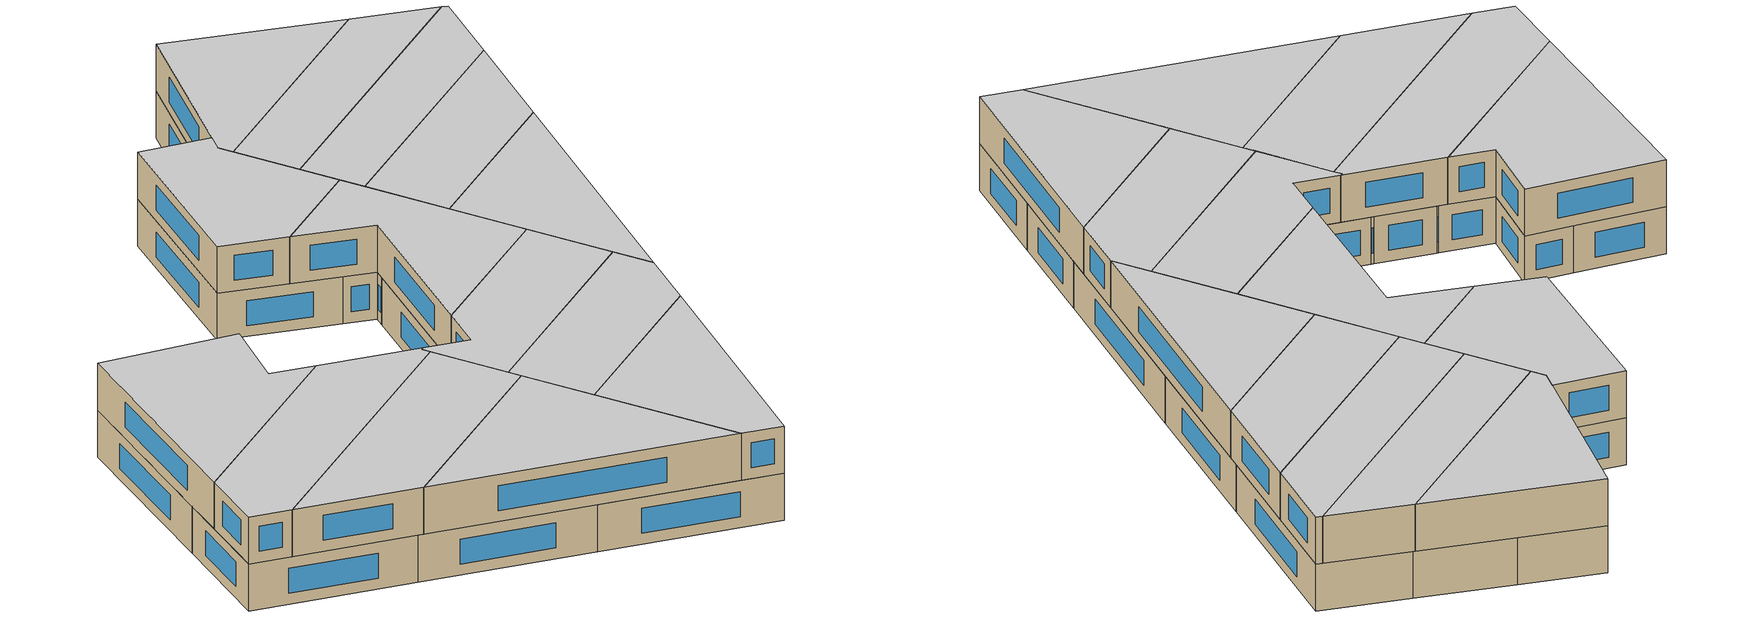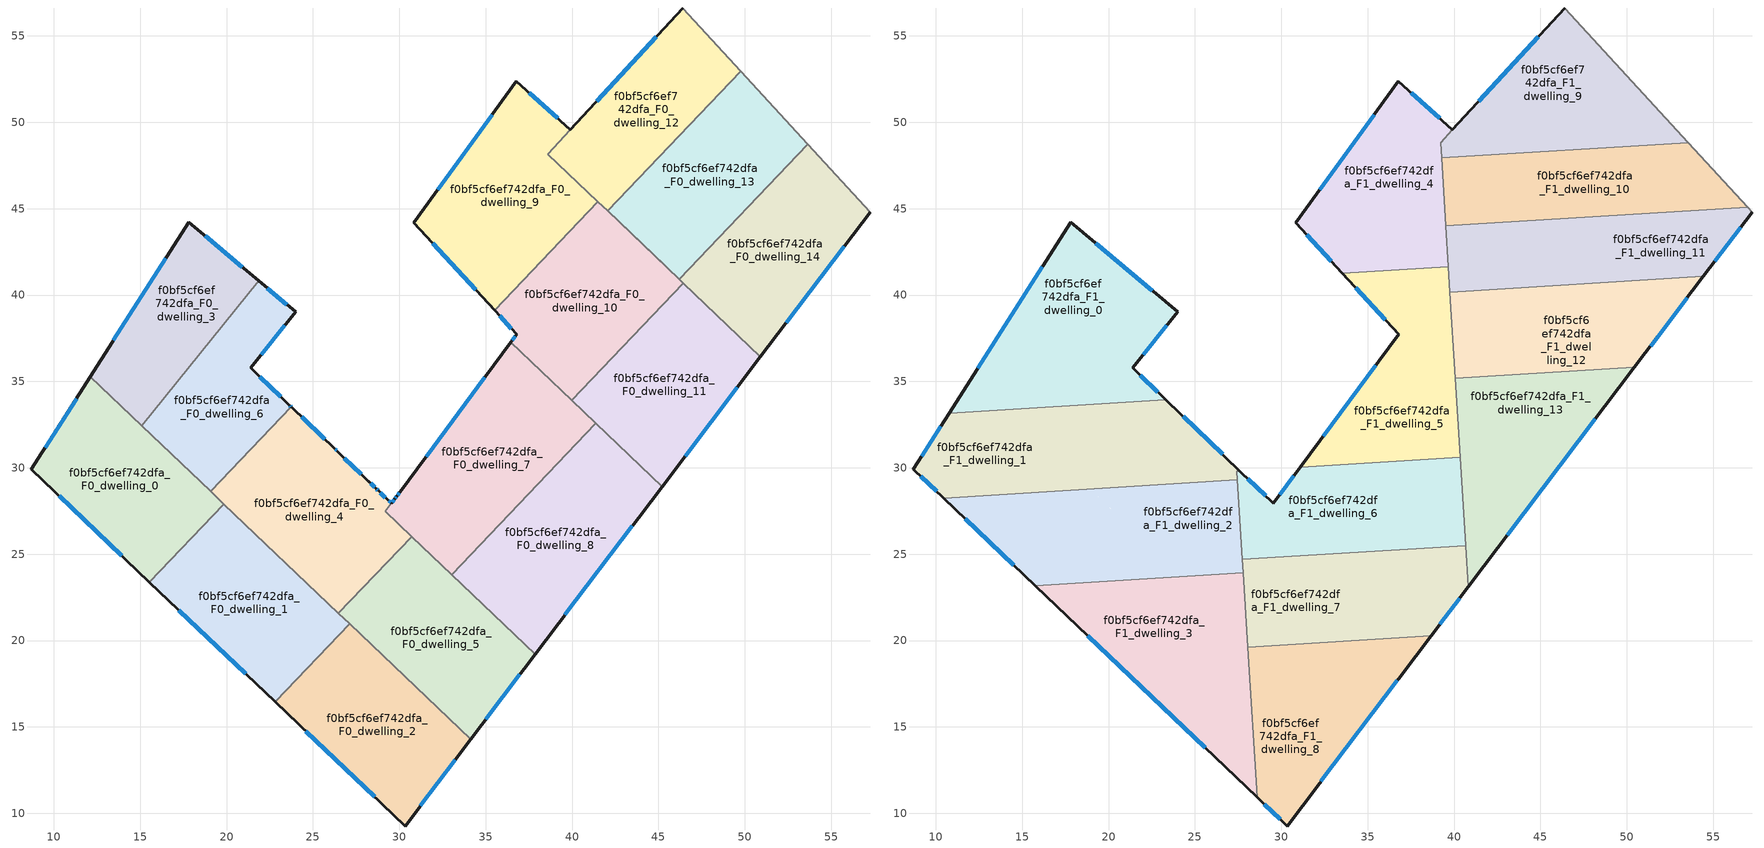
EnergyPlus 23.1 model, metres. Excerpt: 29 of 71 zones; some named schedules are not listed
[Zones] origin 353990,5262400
f0bf5cf6ef742dfa_F0_dwelling_0
 floor ground (EU_floor_Construction): 19.84,27.9 15.53,23.39 8.7,29.91 12.11,35.27 z0
 wall outside (EU_wall_Construction): 12.11,35.27 8.7,29.91 15.53,23.39 z0:3
 wall to f0bf5cf6ef742dfa_F0_dwelling_1 (EU_wall_Construction): 15.53,23.39 19.84,27.9 z0:3
 wall to f0bf5cf6ef742dfa_F0_dwelling_6 (EU_wall_Construction): 19.07,28.63 15.08,32.44 z0:3
 wall to f0bf5cf6ef742dfa_F0_dwelling_3 (EU_wall_Construction): 15.08,32.44 12.11,35.27 z0:3
 wall to f0bf5cf6ef742dfa_F0_dwelling_4 (EU_wall_Construction): 19.84,27.9 19.07,28.63 z0:3
 window (EU_Window_Construction): 10.3,28.38 13.93,24.92 / 11.31,34.01 9.5,31.17 z0.7:2.3
f0bf5cf6ef742dfa_F0_dwelling_1
 floor ground (EU_floor_Construction): 27.11,20.96 22.8,16.45 15.53,23.39 19.84,27.9 z0
 wall outside (EU_wall_Construction): 15.53,23.39 22.8,16.45 z0:3
 wall to f0bf5cf6ef742dfa_F0_dwelling_2 (EU_wall_Construction): 22.8,16.45 27.11,20.96 z0:3
 wall to f0bf5cf6ef742dfa_F0_dwelling_4 (EU_wall_Construction): 26.48,21.58 19.84,27.9 z0:3
 wall to f0bf5cf6ef742dfa_F0_dwelling_5 (EU_wall_Construction): 27.11,20.96 26.48,21.58 z0:3
 window (EU_Window_Construction): 17.24,21.76 21.1,18.08 z0.7:2.3
f0bf5cf6ef742dfa_F0_dwelling_10
 floor ground (EU_floor_Construction): 46.44,40.69 39.98,33.91 36.45,37.27 36.79,37.73 35.51,39.12 41.5,45.4 z0
 wall outside (EU_wall_Construction): 35.51,39.12 36.79,37.73 36.45,37.27 z0:3
 wall to f0bf5cf6ef742dfa_F0_dwelling_11 (EU_wall_Construction): 39.98,33.91 46.44,40.69 z0:3
 wall to f0bf5cf6ef742dfa_F0_dwelling_9 (EU_wall_Construction): 41.5,45.4 35.51,39.12 z0:3
 wall to f0bf5cf6ef742dfa_F0_dwelling_7 (EU_wall_Construction): 36.45,37.27 39.98,33.91 z0:3
 wall to f0bf5cf6ef742dfa_F0_dwelling_13 (EU_wall_Construction): 46.19,40.93 42.06,44.87 z0:3
 wall to f0bf5cf6ef742dfa_F0_dwelling_12 (EU_wall_Construction): 42.06,44.87 41.5,45.4 z0:3
 wall to f0bf5cf6ef742dfa_F0_dwelling_14 (EU_wall_Construction): 46.44,40.69 46.19,40.93 z0:3
 window (EU_Window_Construction): 36.71,37.63 36.53,37.38 / 35.81,38.8 36.49,38.06 z0.7:2.3
f0bf5cf6ef742dfa_F0_dwelling_11
 floor ground (EU_floor_Construction): 50.91,36.43 45.22,28.91 39.98,33.91 46.44,40.69 z0
 wall outside (EU_wall_Construction): 45.22,28.91 50.91,36.43 z0:3
 wall to f0bf5cf6ef742dfa_F0_dwelling_14 (EU_wall_Construction): 50.91,36.43 46.44,40.69 z0:3
 wall to f0bf5cf6ef742dfa_F0_dwelling_8 (EU_wall_Construction): 41.38,32.57 45.22,28.91 z0:3
 wall to f0bf5cf6ef742dfa_F0_dwelling_7 (EU_wall_Construction): 39.98,33.91 41.38,32.57 z0:3
 window (EU_Window_Construction): 46.55,30.68 49.57,34.66 z0.7:2.3
 ceiling adiabatic (EU_roof_Construction): 45.22,28.91 50.91,36.43 50.44,35.82 41.25,35.24 40.14,34.07 40.16,33.73 39.98,33.91 z3
f0bf5cf6ef742dfa_F0_dwelling_12
 floor ground (EU_floor_Construction): 46.4,56.62 49.77,52.96 42.06,44.87 38.6,48.16 z0
 wall outside (EU_wall_Construction): 46.4,56.62 39.91,49.58 z0:3
 wall adiabatic (EU_wall_Construction): 49.77,52.96 46.4,56.62 / 42.06,44.87 45.35,41.73 / 42.06,44.87 45.35,41.73 z0:3
 wall to f0bf5cf6ef742dfa_F0_dwelling_13 (EU_wall_Construction): 42.06,44.87 49.77,52.96 z0:3
 wall to f0bf5cf6ef742dfa_F0_dwelling_9 (EU_wall_Construction): 39.91,49.58 38.6,48.17 / 38.6,48.16 41.5,45.4 z0:3
 window (EU_Window_Construction): 44.88,54.97 41.43,51.23 z0.7:2.3
f0bf5cf6ef742dfa_F0_dwelling_13
 floor ground (EU_floor_Construction): 49.77,52.96 53.64,48.74 46.19,40.93 42.06,44.87 z0
 wall adiabatic (EU_wall_Construction): 53.64,48.74 49.77,52.96 z0:3
 wall to f0bf5cf6ef742dfa_F0_dwelling_14 (EU_wall_Construction): 46.19,40.93 53.64,48.74 z0:3
f0bf5cf6ef742dfa_F0_dwelling_14
 floor ground (EU_floor_Construction): 53.64,48.74 57.25,44.81 50.91,36.43 46.19,40.93 z0
 wall outside (EU_wall_Construction): 50.91,36.43 57.25,44.81 z0:3
 wall adiabatic (EU_wall_Construction): 57.25,44.81 53.64,48.74 z0:3
 window (EU_Window_Construction): 52.4,38.4 55.76,42.84 z0.7:2.3
f0bf5cf6ef742dfa_F0_dwelling_2
 floor ground (EU_floor_Construction): 34.13,14.28 30.33,9.26 22.8,16.45 27.11,20.96 z0
 wall outside (EU_wall_Construction): 22.8,16.45 30.33,9.26 34.13,14.28 z0:3
 wall to f0bf5cf6ef742dfa_F0_dwelling_5 (EU_wall_Construction): 34.13,14.28 27.11,20.96 z0:3
 window (EU_Window_Construction): 31.22,10.44 33.24,13.1 / 24.57,14.76 28.56,10.95 z0.7:2.3
f0bf5cf6ef742dfa_F0_dwelling_3
 floor ground (EU_floor_Construction): 21.85,40.82 15.08,32.44 12.11,35.27 17.8,44.22 z0
 wall outside (EU_wall_Construction): 21.85,40.82 17.8,44.22 12.11,35.27 z0:3
 wall to f0bf5cf6ef742dfa_F0_dwelling_6 (EU_wall_Construction): 15.08,32.44 21.85,40.82 z0:3
 window (EU_Window_Construction): 16.47,42.12 13.45,37.37 / 20.9,41.62 18.75,43.43 z0.7:2.3
f0bf5cf6ef742dfa_F0_dwelling_4
 floor ground (EU_floor_Construction): 28.24,29.2 28.25,29.19 28.67,28.78 28.77,28.69 29.33,28.15 29.54,27.94 29.18,27.47 30.71,26.02 26.47,21.58 19.07,28.63 23.74,33.52 26.28,31.09 26.39,30.98 z0
 wall outside (EU_wall_Construction): 29.54,27.94 29.33,28.15 28.77,28.69 28.67,28.78 28.25,29.19 28.24,29.2 26.39,30.98 26.28,31.09 23.74,33.52 z0:3
 wall to f0bf5cf6ef742dfa_F0_dwelling_7 (EU_wall_Construction): 30.71,26.02 29.18,27.47 29.54,27.94 z0:3
 wall to f0bf5cf6ef742dfa_F0_dwelling_5 (EU_wall_Construction): 26.47,21.58 30.71,26.02 z0:3
 wall to f0bf5cf6ef742dfa_F0_dwelling_6 (EU_wall_Construction): 23.74,33.52 19.07,28.63 z0:3
 window (EU_Window_Construction): 27.8,29.62 26.82,30.56 / 28.57,28.87 28.35,29.09 / 28.74,28.71 28.7,28.76 / 29.2,28.28 28.9,28.56 / 29.49,27.99 29.38,28.1 / 25.68,31.66 24.34,32.95 / 26.36,31 26.3,31.06 z0.7:2.3
 ceiling adiabatic (EU_roof_Construction): 26.47,21.58 27.85,23.01 27.43,29.8 27.46,29.3 19.22,28.78 19.07,28.63 z3
f0bf5cf6ef742dfa_F0_dwelling_5
 floor ground (EU_floor_Construction): 37.86,19.2 34.13,14.28 26.47,21.58 30.71,26.02 z0
 wall outside (EU_wall_Construction): 34.13,14.28 37.86,19.2 z0:3
 wall to f0bf5cf6ef742dfa_F0_dwelling_8 (EU_wall_Construction): 37.86,19.2 33.03,23.81 z0:3
 wall to f0bf5cf6ef742dfa_F0_dwelling_7 (EU_wall_Construction): 33.03,23.81 30.71,26.02 z0:3
 window (EU_Window_Construction): 35,15.43 36.98,18.04 z0.7:2.3
f0bf5cf6ef742dfa_F0_dwelling_6
 floor ground (EU_floor_Construction): 23.99,39.02 21.39,35.79 23.66,33.6 23.74,33.53 19.07,28.63 15.08,32.44 21.85,40.82 z0
 wall outside (EU_wall_Construction): 23.74,33.53 23.66,33.6 21.39,35.79 23.99,39.02 21.85,40.82 z0:3
 window (EU_Window_Construction): 23.49,39.44 22.35,40.4 / 22,36.55 23.38,38.26 / 23.13,34.12 21.92,35.28 / 23.72,33.54 23.68,33.58 z0.7:2.3
f0bf5cf6ef742dfa_F0_dwelling_7
 floor ground (EU_floor_Construction): 41.38,32.57 33.03,23.81 29.18,27.47 29.54,27.94 29.74,28.2 29.86,28.36 30.03,28.6 36.45,37.27 z0
 wall outside (EU_wall_Construction): 30.03,28.6 29.86,28.36 29.74,28.2 29.54,27.94 / 36.45,37.27 30.04,28.61 z0:3
 wall to f0bf5cf6ef742dfa_F0_dwelling_8 (EU_wall_Construction): 33.03,23.81 41.38,32.57 z0:3
 window (EU_Window_Construction): 29.7,28.14 29.59,28 / 29.83,28.33 29.77,28.24 / 29.99,28.54 29.9,28.42 / 34.95,35.24 31.55,30.64 z0.7:2.3
 ceiling adiabatic (EU_roof_Construction): 39.45,30.54 41.38,32.57 36.45,37.27 31.09,30.03 z3
f0bf5cf6ef742dfa_F0_dwelling_8
 floor ground (EU_floor_Construction): 45.22,28.91 37.86,19.2 33.03,23.81 41.38,32.57 z0
 wall outside (EU_wall_Construction): 37.86,19.2 45.22,28.91 z0:3
 window (EU_Window_Construction): 39.59,21.48 43.49,26.63 z0.7:2.3
f0bf5cf6ef742dfa_F0_dwelling_9
 floor ground (EU_floor_Construction): 39.91,49.58 38.6,48.17 41.5,45.4 35.51,39.12 30.83,44.19 36.77,52.37 z0
 wall outside (EU_wall_Construction): 39.91,49.58 36.77,52.37 30.83,44.19 35.51,39.12 z0:3
 window (EU_Window_Construction): 31.93,43 34.41,40.31 / 35.38,50.45 32.23,46.11 / 39.17,50.23 37.51,51.71 z0.7:2.3
f0bf5cf6ef742dfa_F1_dwelling_0
 floor to f0bf5cf6ef742dfa_F0_dwelling_3 (EU_floor_Construction): 21.85,40.82 15.92,33.49 14.1,33.38 12.11,35.27 17.8,44.22 z3
 floor to f0bf5cf6ef742dfa_F0_dwelling_6 (EU_floor_Construction): 23.99,39.02 21.39,35.79 23.3,33.95 15.92,33.49 21.85,40.82 z3
 floor to f0bf5cf6ef742dfa_F0_dwelling_0 (EU_floor_Construction): 14.1,33.38 10.78,33.17 12.11,35.27 z3
 wall outside (EU_wall_Construction): 23.3,33.95 21.39,35.79 23.99,39.02 17.8,44.22 10.78,33.17 z3:6
 wall to f0bf5cf6ef742dfa_F1_dwelling_1 (EU_wall_Construction): 10.78,33.17 23.3,33.95 z3:6
 window (EU_Window_Construction): 22.85,34.38 21.84,35.36 / 16.15,41.63 12.43,35.77 / 22.54,40.24 19.26,43 / 22,36.55 23.38,38.26 z3.7:5.3
 ceiling to f0bf5cf6ef742dfa_F2_dwelling_0 (EU_floor_Construction): 23.3,33.95 21.39,35.79 23.99,39.02 17.8,44.22 10.78,33.17 z6
f0bf5cf6ef742dfa_F1_dwelling_1
 floor to f0bf5cf6ef742dfa_F0_dwelling_0 (EU_floor_Construction): 18.94,28.77 10.45,28.24 8.7,29.91 10.78,33.17 14.1,33.38 z3
 floor to f0bf5cf6ef742dfa_F0_dwelling_3 (EU_floor_Construction): 15.92,33.49 15.08,32.44 14.1,33.38 z3
 floor to f0bf5cf6ef742dfa_F0_dwelling_6 (EU_floor_Construction): 23.66,33.6 23.74,33.53 19.22,28.78 18.93,28.77 15.08,32.44 15.92,33.49 23.3,33.95 z3
 floor to f0bf5cf6ef742dfa_F0_dwelling_4 (EU_floor_Construction): 27.6,29.81 27.43,29.8 27.46,29.3 19.22,28.78 23.74,33.52 z3
 wall outside (EU_wall_Construction): 10.78,33.17 8.7,29.91 10.45,28.24 / 27.6,29.81 23.3,33.95 z3:6
 wall to f0bf5cf6ef742dfa_F1_dwelling_6 (EU_wall_Construction): 27.46,29.3 27.43,29.8 27.6,29.81 z3:6
 wall to f0bf5cf6ef742dfa_F1_dwelling_2 (EU_wall_Construction): 10.45,28.24 27.46,29.3 z3:6
 window (EU_Window_Construction): 9.11,29.51 10.04,28.63 / 10.29,32.4 9.19,30.67 / 26.59,30.78 24.31,32.98 z3.7:5.3
 ceiling to f0bf5cf6ef742dfa_F2_dwelling_1 (EU_floor_Construction): 27.46,29.3 27.43,29.8 27.6,29.81 23.3,33.95 10.78,33.17 8.7,29.91 10.45,28.24 z6
f0bf5cf6ef742dfa_F1_dwelling_10
 floor to f0bf5cf6ef742dfa_F0_dwelling_13 (EU_floor_Construction): 53.56,48.83 53.64,48.74 49.73,44.64 42.76,44.2 42.06,44.87 45.35,48.32 z3
 floor to f0bf5cf6ef742dfa_F0_dwelling_14 (EU_floor_Construction): 53.64,48.74 57,45.09 49.73,44.64 z3
 floor to f0bf5cf6ef742dfa_F0_dwelling_12 (EU_floor_Construction): 45.35,48.32 42.06,44.87 42.76,44.2 39.3,47.49 39.28,47.94 z3
 floor to f0bf5cf6ef742dfa_F0_dwelling_10 (EU_floor_Construction): 42.75,44.2 40.21,44.05 41.5,45.4 z3
 floor to f0bf5cf6ef742dfa_F0_dwelling_9 (EU_floor_Construction): 41.5,45.4 40.21,44.05 39.52,44 39.3,47.49 z3
 wall to f0bf5cf6ef742dfa_F1_dwelling_9 (EU_wall_Construction): 53.56,48.83 39.28,47.94 z3:6
 wall adiabatic (EU_wall_Construction): 57,45.09 53.56,48.83 z3:6
 wall to f0bf5cf6ef742dfa_F1_dwelling_11 (EU_wall_Construction): 39.52,44 57,45.09 z3:6
 wall to f0bf5cf6ef742dfa_F1_dwelling_4 (EU_wall_Construction): 39.28,47.94 39.52,44 z3:6
 ceiling to f0bf5cf6ef742dfa_F2_dwelling_10 (EU_floor_Construction): 57,45.09 53.56,48.83 39.28,47.94 39.52,44 z6
f0bf5cf6ef742dfa_F1_dwelling_11
 floor to f0bf5cf6ef742dfa_F0_dwelling_14 (EU_floor_Construction): 57,45.09 57.25,44.81 54.43,41.08 46.55,40.59 46.19,40.93 49.73,44.64 z3
 floor to f0bf5cf6ef742dfa_F0_dwelling_10 (EU_floor_Construction): 46.44,40.69 46.34,40.57 39.76,40.17 39.56,43.37 40.21,44.05 42.75,44.2 z3
 floor to f0bf5cf6ef742dfa_F0_dwelling_13 (EU_floor_Construction): 49.73,44.64 46.19,40.93 42.76,44.2 z3
 floor to f0bf5cf6ef742dfa_F0_dwelling_11 (EU_floor_Construction): 46.55,40.59 46.34,40.57 46.44,40.69 z3
 floor to f0bf5cf6ef742dfa_F0_dwelling_9 (EU_floor_Construction): 40.21,44.05 39.56,43.37 39.52,44 z3
 wall outside (EU_wall_Construction): 54.43,41.08 57.25,44.81 z3:6
 wall adiabatic (EU_wall_Construction): 57.25,44.81 57,45.09 z3:6
 wall to f0bf5cf6ef742dfa_F1_dwelling_12 (EU_wall_Construction): 39.76,40.17 54.43,41.08 z3:6
 wall to f0bf5cf6ef742dfa_F1_dwelling_5 (EU_wall_Construction): 39.67,41.65 39.76,40.17 z3:6
 wall to f0bf5cf6ef742dfa_F1_dwelling_4 (EU_wall_Construction): 39.52,44 39.67,41.65 z3:6
 window (EU_Window_Construction): 55.09,41.95 56.59,43.93 z3.7:5.3
 ceiling to f0bf5cf6ef742dfa_F2_dwelling_11 (EU_floor_Construction): 54.43,41.08 57.25,44.81 57,45.09 39.52,44 39.76,40.17 z6
f0bf5cf6ef742dfa_F1_dwelling_12
 floor to f0bf5cf6ef742dfa_F0_dwelling_11 (EU_floor_Construction): 50.91,36.43 50.44,35.82 41.25,35.24 46.34,40.57 46.55,40.59 z3
 floor to f0bf5cf6ef742dfa_F0_dwelling_14 (EU_floor_Construction): 54.43,41.08 50.91,36.43 46.55,40.59 z3
 floor to f0bf5cf6ef742dfa_F0_dwelling_10 (EU_floor_Construction): 46.34,40.57 41.25,35.24 40.07,35.17 39.76,40.17 z3
 wall outside (EU_wall_Construction): 50.44,35.82 54.43,41.08 z3:6
 wall to f0bf5cf6ef742dfa_F1_dwelling_13 (EU_wall_Construction): 40.07,35.17 50.44,35.82 z3:6
 wall to f0bf5cf6ef742dfa_F1_dwelling_5 (EU_wall_Construction): 39.76,40.17 40.07,35.17 z3:6
 window (EU_Window_Construction): 51.38,37.05 53.49,39.84 z3.7:5.3
 ceiling to f0bf5cf6ef742dfa_F2_dwelling_12 (EU_floor_Construction): 50.44,35.82 54.43,41.08 39.76,40.17 40.07,35.17 z6
f0bf5cf6ef742dfa_F1_dwelling_13
 floor to f0bf5cf6ef742dfa_F0_dwelling_10 (EU_floor_Construction): 41.25,35.24 40.14,34.07 40.07,35.17 z3
 floor to f0bf5cf6ef742dfa_F0_dwelling_8 (EU_floor_Construction): 45.22,28.91 40.82,23.11 40.3,31.44 41.38,32.57 z3
 floor adiabatic (EU_floor_Construction): 50.44,35.82 45.22,28.91 41.38,32.57 40.3,31.44 40.14,34.07 41.25,35.24 z3
 wall outside (EU_wall_Construction): 40.82,23.11 50.44,35.82 z3:6
 wall to f0bf5cf6ef742dfa_F1_dwelling_6 (EU_wall_Construction): 40.36,30.6 40.67,25.5 z3:6
 wall to f0bf5cf6ef742dfa_F1_dwelling_7 (EU_wall_Construction): 40.67,25.5 40.82,23.11 z3:6
 wall to f0bf5cf6ef742dfa_F1_dwelling_5 (EU_wall_Construction): 40.07,35.17 40.36,30.6 z3:6
 window (EU_Window_Construction): 43.08,26.1 48.18,32.83 z3.7:5.3
 ceiling to f0bf5cf6ef742dfa_F2_dwelling_13 (EU_floor_Construction): 40.82,23.11 50.44,35.82 40.07,35.17 z6
f0bf5cf6ef742dfa_F1_dwelling_2
 floor adiabatic (EU_floor_Construction): 27.46,29.3 27.79,23.91 24.26,23.69 19.07,28.63 19.22,28.78 z3
 floor to f0bf5cf6ef742dfa_F0_dwelling_0 (EU_floor_Construction): 19.84,27.9 15.53,23.39 10.45,28.24 18.94,28.77 z3
 floor to f0bf5cf6ef742dfa_F0_dwelling_1 (EU_floor_Construction): 24.26,23.69 15.76,23.16 15.53,23.39 19.84,27.9 z3
 floor to f0bf5cf6ef742dfa_F0_dwelling_6 (EU_floor_Construction): 19.22,28.78 19.07,28.63 18.93,28.77 z3
 wall outside (EU_wall_Construction): 10.45,28.24 15.76,23.16 z3:6
 wall to f0bf5cf6ef742dfa_F1_dwelling_3 (EU_wall_Construction): 15.76,23.16 27.79,23.91 z3:6
 wall to f0bf5cf6ef742dfa_F1_dwelling_7 (EU_wall_Construction): 27.79,23.91 27.74,24.69 z3:6
 wall to f0bf5cf6ef742dfa_F1_dwelling_6 (EU_wall_Construction): 27.74,24.69 27.46,29.3 z3:6
 window (EU_Window_Construction): 11.7,27.05 14.52,24.36 z3.7:5.3
 ceiling to f0bf5cf6ef742dfa_F2_dwelling_2 (EU_floor_Construction): 27.79,23.91 27.46,29.3 10.45,28.24 15.76,23.16 z6
f0bf5cf6ef742dfa_F1_dwelling_3
 floor to f0bf5cf6ef742dfa_F0_dwelling_1 (EU_floor_Construction): 27.11,20.96 22.8,16.45 15.76,23.16 24.26,23.69 z3
 floor to f0bf5cf6ef742dfa_F0_dwelling_5 (EU_floor_Construction): 27.85,23.01 28.03,20.09 26.48,21.58 z3
 floor to f0bf5cf6ef742dfa_F0_dwelling_2 (EU_floor_Construction): 28.03,20.09 28.6,10.91 22.8,16.45 27.11,20.96 z3
 floor adiabatic (EU_floor_Construction): 27.79,23.91 27.85,23.01 26.48,21.58 24.26,23.69 z3
 wall outside (EU_wall_Construction): 15.76,23.16 28.6,10.91 z3:6
 wall to f0bf5cf6ef742dfa_F1_dwelling_8 (EU_wall_Construction): 28.6,10.91 28.06,19.62 z3:6
 wall to f0bf5cf6ef742dfa_F1_dwelling_7 (EU_wall_Construction): 28.06,19.62 27.79,23.91 z3:6
 window (EU_Window_Construction): 18.78,20.29 25.59,13.79 z3.7:5.3
 ceiling to f0bf5cf6ef742dfa_F2_dwelling_3 (EU_floor_Construction): 28.6,10.91 27.79,23.91 15.76,23.16 z6
f0bf5cf6ef742dfa_F1_dwelling_4
 floor to f0bf5cf6ef742dfa_F0_dwelling_9 (EU_floor_Construction): 39.91,49.58 38.6,48.17 39.3,47.49 39.56,43.37 37.81,41.53 33.53,41.26 30.83,44.19 36.77,52.37 z3
 floor to f0bf5cf6ef742dfa_F0_dwelling_10 (EU_floor_Construction): 39.56,43.37 39.67,41.65 37.81,41.53 z3
 floor to f0bf5cf6ef742dfa_F0_dwelling_12 (EU_floor_Construction): 39.85,49.52 39.22,48.83 39.27,47.99 39.28,47.94 39.3,47.49 38.6,48.17 z3
 wall outside (EU_wall_Construction): 39.91,49.58 36.77,52.37 30.83,44.19 33.53,41.26 z3:6
 wall to f0bf5cf6ef742dfa_F1_dwelling_5 (EU_wall_Construction): 33.53,41.26 39.67,41.65 z3:6
 wall to f0bf5cf6ef742dfa_F1_dwelling_9 (EU_wall_Construction): 39.22,48.83 39.91,49.58 / 39.28,47.94 39.23,48.83 z3:6
 window (EU_Window_Construction): 31.47,43.5 32.9,41.95 / 35.38,50.45 32.23,46.11 / 39.17,50.23 37.51,51.71 z3.7:5.3
 ceiling to f0bf5cf6ef742dfa_F2_dwelling_4 (EU_floor_Construction): 39.67,41.65 39.22,48.83 39.91,49.58 36.77,52.37 30.83,44.19 33.53,41.26 z6
f0bf5cf6ef742dfa_F1_dwelling_5
 floor to f0bf5cf6ef742dfa_F0_dwelling_10 (EU_floor_Construction): 39.67,41.65 40.14,34.07 39.98,33.91 36.45,37.27 36.79,37.73 35.51,39.12 37.81,41.53 z3
 floor adiabatic (EU_floor_Construction): 40.16,33.73 40.3,31.44 39.45,30.54 31.09,30.03 36.45,37.27 z3
 floor to f0bf5cf6ef742dfa_F0_dwelling_9 (EU_floor_Construction): 37.81,41.53 35.51,39.12 33.53,41.26 z3
 floor to f0bf5cf6ef742dfa_F0_dwelling_11 (EU_floor_Construction): 40.14,34.07 40.16,33.73 39.98,33.91 z3
 floor to f0bf5cf6ef742dfa_F0_dwelling_8 (EU_floor_Construction): 40.3,31.44 40.35,30.6 39.45,30.54 z3
 wall outside (EU_wall_Construction): 33.53,41.26 36.79,37.73 31.09,30.03 z3:6
 wall to f0bf5cf6ef742dfa_F1_dwelling_6 (EU_wall_Construction): 31.09,30.03 40.35,30.6 z3:6
 window (EU_Window_Construction): 35.45,35.92 32.43,31.84 / 34.3,40.44 36.03,38.56 z3.7:5.3
 ceiling to f0bf5cf6ef742dfa_F2_dwelling_5 (EU_floor_Construction): 40.35,30.6 39.67,41.65 33.53,41.26 36.79,37.73 31.09,30.03 z6
f0bf5cf6ef742dfa_F1_dwelling_6
 floor to f0bf5cf6ef742dfa_F0_dwelling_7 (EU_floor_Construction): 39.45,30.54 34.26,25.1 31.83,24.95 29.18,27.47 29.54,27.94 29.74,28.2 29.86,28.36 31.09,30.03 z3
 floor to f0bf5cf6ef742dfa_F0_dwelling_5 (EU_floor_Construction): 31.83,24.95 29.56,24.81 30.71,26.02 z3
 floor to f0bf5cf6ef742dfa_F0_dwelling_4 (EU_floor_Construction): 29.54,27.94 29.18,27.47 30.71,26.02 29.56,24.81 27.74,24.69 27.43,29.8 27.6,29.81 28.67,28.78 28.71,28.74 z3
 floor to f0bf5cf6ef742dfa_F0_dwelling_8 (EU_floor_Construction): 40.35,30.6 40.67,25.5 34.26,25.1 39.45,30.54 z3
 wall outside (EU_wall_Construction): 31.09,30.03 29.54,27.94 27.6,29.81 z3:6
 wall to f0bf5cf6ef742dfa_F1_dwelling_7 (EU_wall_Construction): 27.74,24.69 40.67,25.5 z3:6
 window (EU_Window_Construction): 30.73,29.54 29.91,28.43 / 29.09,28.38 28.06,29.37 z3.7:5.3
 ceiling to f0bf5cf6ef742dfa_F2_dwelling_6 (EU_floor_Construction): 40.67,25.5 40.35,30.6 31.09,30.03 29.54,27.94 27.6,29.81 27.43,29.8 27.74,24.69 z6
f0bf5cf6ef742dfa_F1_dwelling_7
 floor to f0bf5cf6ef742dfa_F0_dwelling_5 (EU_floor_Construction): 36.85,20.16 28.5,19.64 28.03,20.09 27.85,23.01 29.56,24.81 31.83,24.95 z3
 floor to f0bf5cf6ef742dfa_F0_dwelling_7 (EU_floor_Construction): 34.26,25.1 33.03,23.81 31.83,24.95 z3
 floor to f0bf5cf6ef742dfa_F0_dwelling_8 (EU_floor_Construction): 40.67,25.5 40.82,23.11 38.67,20.27 36.85,20.16 33.03,23.81 34.26,25.1 z3
 floor to f0bf5cf6ef742dfa_F0_dwelling_4 (EU_floor_Construction): 29.56,24.81 27.85,23.01 27.74,24.69 z3
 floor to f0bf5cf6ef742dfa_F0_dwelling_2 (EU_floor_Construction): 28.5,19.64 28.06,19.62 28.03,20.09 z3
 wall outside (EU_wall_Construction): 38.67,20.28 40.82,23.11 z3:6
 wall to f0bf5cf6ef742dfa_F1_dwelling_8 (EU_wall_Construction): 28.06,19.62 38.67,20.28 z3:6
 window (EU_Window_Construction): 39.18,20.94 40.32,22.45 z3.7:5.3
 ceiling to f0bf5cf6ef742dfa_F2_dwelling_7 (EU_floor_Construction): 38.67,20.28 40.82,23.11 40.67,25.5 27.74,24.69 28.06,19.62 z6
f0bf5cf6ef742dfa_F1_dwelling_8
 floor to f0bf5cf6ef742dfa_F0_dwelling_2 (EU_floor_Construction): 34.13,14.28 30.33,9.26 28.6,10.91 28.06,19.62 28.5,19.64 z3
 floor to f0bf5cf6ef742dfa_F0_dwelling_5 (EU_floor_Construction): 37.86,19.2 34.13,14.28 28.5,19.64 36.85,20.16 z3
 floor to f0bf5cf6ef742dfa_F0_dwelling_8 (EU_floor_Construction): 38.67,20.27 37.86,19.2 36.85,20.16 z3
 wall outside (EU_wall_Construction): 28.6,10.91 30.33,9.26 38.67,20.28 z3:6
 window (EU_Window_Construction): 29.01,10.53 29.92,9.65 / 32.29,11.85 36.71,17.69 z3.7:5.3
 ceiling to f0bf5cf6ef742dfa_F2_dwelling_8 (EU_floor_Construction): 30.33,9.26 38.67,20.28 28.06,19.62 28.6,10.91 z6
f0bf5cf6ef742dfa_F1_dwelling_9
 floor to f0bf5cf6ef742dfa_F0_dwelling_12 (EU_floor_Construction): 46.4,56.62 49.77,52.96 45.35,48.32 39.28,47.94 39.22,48.83 39.91,49.58 z3
 floor to f0bf5cf6ef742dfa_F0_dwelling_13 (EU_floor_Construction): 49.77,52.96 53.56,48.83 45.35,48.32 z3
 wall outside (EU_wall_Construction): 46.4,56.62 39.91,49.58 z3:6
 wall adiabatic (EU_wall_Construction): 53.56,48.83 46.4,56.62 z3:6
 window (EU_Window_Construction): 44.88,54.97 41.43,51.23 z3.7:5.3
 ceiling to f0bf5cf6ef742dfa_F2_dwelling_9 (EU_floor_Construction): 53.56,48.83 46.4,56.62 39.91,49.58 39.22,48.83 39.28,47.94 z6
[Building]
EU S2 Campaign: North Axis=0; Terrain=City; Solar Distribution=FullExterior
[Site:Location]
Budapest.Ferenc.Liszt.Intl.AP: Latitude=47.437; Longitude=19.256; Time Zone=1; Elevation=185
[SizingPeriod:WeatherFileDays]
AnnualSizingPeriod: Begin Month=1; Begin Day of Month=1; End Month=12; End Day of Month=31; Day of Week for Start Day=Monday; Use Weather File Daylight Saving Period=No; Use Weather File Rain and Snow Indicators=No
[MATERIAL]
EU_InternalMass_Material: Roughness=MediumRough; Thickness=0.1; Conductivity=1; Density=1800; Specific Heat=900; Thermal Absorptance=0.9; Solar Absorptance=0.7; Visible Absorptance=0.7
[MATERIAL:NOMASS] Roughness=MediumRough; Thermal Absorptance=0.9; Solar Absorptance=0.7; Visible Absorptance=0.7
Name | Thermal Resistance
EU_wall_NoMass | 0.832559
EU_roof_NoMass | 1.39638
EU_floor_NoMass | 0.872794
[WINDOWMATERIAL:SIMPLEGLAZINGSYSTEM]
EU_Window_SimpleGlazing: UFactor=2.79869; Solar Heat Gain Coefficient=0.75; Visible Transmittance=0.75
[CONSTRUCTION]
EU_wall_Construction: EU_wall_NoMass
EU_roof_Construction: EU_roof_NoMass
EU_floor_Construction: EU_floor_NoMass
EU_Window_Construction: EU_Window_SimpleGlazing
EU_InternalMass_Construction: EU_InternalMass_Material
[ZONE] Type=1; Multiplier=1; Ceiling Height=autocalculate; Floor Area=autocalculate; Part of Total Floor Area=Yes
Name | Volume
f0bf5cf6ef742dfa_F0_dwelling_0; f0bf5cf6ef742dfa_F1_dwelling_11; f0bf5cf6ef742dfa_F1_dwelling_12; f0bf5cf6ef742dfa_F0_dwelling_14 | 188.334
f0bf5cf6ef742dfa_F1_dwelling_0 | 235.431
f0bf5cf6ef742dfa_F0_dwelling_1 | 188.357
f0bf5cf6ef742dfa_F1_dwelling_1 | 235.449
f0bf5cf6ef742dfa_F0_dwelling_10 | 188.346
f0bf5cf6ef742dfa_F1_dwelling_10 | 188.327
f0bf5cf6ef742dfa_F0_dwelling_11; f0bf5cf6ef742dfa_F0_dwelling_5 | 188.335
f0bf5cf6ef742dfa_F0_dwelling_12 | 165.52
f0bf5cf6ef742dfa_F0_dwelling_13 | 188.328
f0bf5cf6ef742dfa_F1_dwelling_13 | 188.339
f0bf5cf6ef742dfa_F0_dwelling_2 | 188.342
f0bf5cf6ef742dfa_F1_dwelling_2 | 235.415
f0bf5cf6ef742dfa_F0_dwelling_3 | 149.321
f0bf5cf6ef742dfa_F1_dwelling_3 | 235.416
f0bf5cf6ef742dfa_F0_dwelling_4 | 202.964
f0bf5cf6ef742dfa_F1_dwelling_4 | 189.908
f0bf5cf6ef742dfa_F1_dwelling_5 | 188.262
f0bf5cf6ef742dfa_F0_dwelling_6 | 151.974
f0bf5cf6ef742dfa_F1_dwelling_6 | 188.343
f0bf5cf6ef742dfa_F0_dwelling_7 | 219.965
f0bf5cf6ef742dfa_F1_dwelling_7 | 188.362
f0bf5cf6ef742dfa_F0_dwelling_8 | 217.383
f0bf5cf6ef742dfa_F1_dwelling_8 | 188.331
f0bf5cf6ef742dfa_F0_dwelling_9 | 211.066
f0bf5cf6ef742dfa_F1_dwelling_9 | 186.772
[INTERNALMASS] Construction=EU_InternalMass_Construction
Name | Zone or ZoneList | Surface Area
f0bf5cf6ef742dfa_F0_dwelling_0_EU_InternalMass | f0bf5cf6ef742dfa_F0_dwelling_0 | 62.778
f0bf5cf6ef742dfa_F0_dwelling_1_EU_InternalMass | f0bf5cf6ef742dfa_F0_dwelling_1 | 62.7856
f0bf5cf6ef742dfa_F0_dwelling_2_EU_InternalMass | f0bf5cf6ef742dfa_F0_dwelling_2 | 62.7805
f0bf5cf6ef742dfa_F0_dwelling_3_EU_InternalMass | f0bf5cf6ef742dfa_F0_dwelling_3 | 49.7793
f0bf5cf6ef742dfa_F0_dwelling_4_EU_InternalMass | f0bf5cf6ef742dfa_F0_dwelling_4 | 67.6683
f0bf5cf6ef742dfa_F0_dwelling_5_EU_InternalMass | f0bf5cf6ef742dfa_F0_dwelling_5 | 62.7783
f0bf5cf6ef742dfa_F0_dwelling_6_EU_InternalMass | f0bf5cf6ef742dfa_F0_dwelling_6 | 50.6535
f0bf5cf6ef742dfa_F0_dwelling_7_EU_InternalMass | f0bf5cf6ef742dfa_F0_dwelling_7 | 73.33
f0bf5cf6ef742dfa_F0_dwelling_8_EU_InternalMass | f0bf5cf6ef742dfa_F0_dwelling_8 | 72.4617
f0bf5cf6ef742dfa_F0_dwelling_9_EU_InternalMass | f0bf5cf6ef742dfa_F0_dwelling_9 | 70.3567
f0bf5cf6ef742dfa_F0_dwelling_10_EU_InternalMass | f0bf5cf6ef742dfa_F0_dwelling_10 | 62.7821
f0bf5cf6ef742dfa_F0_dwelling_11_EU_InternalMass | f0bf5cf6ef742dfa_F0_dwelling_11 | 62.7783
f0bf5cf6ef742dfa_F0_dwelling_12_EU_InternalMass | f0bf5cf6ef742dfa_F0_dwelling_12 | 55.203
f0bf5cf6ef742dfa_F0_dwelling_13_EU_InternalMass | f0bf5cf6ef742dfa_F0_dwelling_13 | 62.7759
f0bf5cf6ef742dfa_F0_dwelling_14_EU_InternalMass | f0bf5cf6ef742dfa_F0_dwelling_14 | 62.778
f0bf5cf6ef742dfa_F1_dwelling_0_EU_InternalMass | f0bf5cf6ef742dfa_F1_dwelling_0 | 78.477
f0bf5cf6ef742dfa_F1_dwelling_1_EU_InternalMass | f0bf5cf6ef742dfa_F1_dwelling_1 | 78.4831
f0bf5cf6ef742dfa_F1_dwelling_2_EU_InternalMass | f0bf5cf6ef742dfa_F1_dwelling_2 | 78.4717
f0bf5cf6ef742dfa_F1_dwelling_3_EU_InternalMass | f0bf5cf6ef742dfa_F1_dwelling_3 | 78.4722
f0bf5cf6ef742dfa_F1_dwelling_4_EU_InternalMass | f0bf5cf6ef742dfa_F1_dwelling_4 | 63.3049
f0bf5cf6ef742dfa_F1_dwelling_5_EU_InternalMass | f0bf5cf6ef742dfa_F1_dwelling_5 | 62.76
f0bf5cf6ef742dfa_F1_dwelling_6_EU_InternalMass | f0bf5cf6ef742dfa_F1_dwelling_6 | 62.7789
f0bf5cf6ef742dfa_F1_dwelling_7_EU_InternalMass | f0bf5cf6ef742dfa_F1_dwelling_7 | 62.7874
f0bf5cf6ef742dfa_F1_dwelling_8_EU_InternalMass | f0bf5cf6ef742dfa_F1_dwelling_8 | 62.777
f0bf5cf6ef742dfa_F1_dwelling_9_EU_InternalMass | f0bf5cf6ef742dfa_F1_dwelling_9 | 62.2561
f0bf5cf6ef742dfa_F1_dwelling_10_EU_InternalMass | f0bf5cf6ef742dfa_F1_dwelling_10 | 62.7756
f0bf5cf6ef742dfa_F1_dwelling_11_EU_InternalMass | f0bf5cf6ef742dfa_F1_dwelling_11 | 62.7779
f0bf5cf6ef742dfa_F1_dwelling_12_EU_InternalMass | f0bf5cf6ef742dfa_F1_dwelling_12 | 62.7779
f0bf5cf6ef742dfa_F1_dwelling_13_EU_InternalMass | f0bf5cf6ef742dfa_F1_dwelling_13 | 62.7798
[OTHEREQUIPMENT] Fuel Type=Electricity; Design Level Calculation Method=Watts/Area; Power per Zone Floor Area=1; Fraction Latent=0; Fraction Radiant=0; Fraction Lost=0; Carbon Dioxide Generation Rate=0; EndUse Subcategory=EU_Step8_InternalGains
Name | Zone or ZoneList or Space or SpaceList | Schedule
EU_Step8_InternalGain_f0bf5cf6ef742dfa_F0_dwelling_0_f000 | f0bf5cf6ef742dfa_F0_dwelling_0 | EU_Step8_GainSchedule_f0bf5cf6ef742dfa_F0_dwelling_0_f000
EU_Step8_InternalGain_f0bf5cf6ef742dfa_F0_dwelling_1_f000 | f0bf5cf6ef742dfa_F0_dwelling_1 | EU_Step8_GainSchedule_f0bf5cf6ef742dfa_F0_dwelling_1_f000
EU_Step8_InternalGain_f0bf5cf6ef742dfa_F0_dwelling_2_f000 | f0bf5cf6ef742dfa_F0_dwelling_2 | EU_Step8_GainSchedule_f0bf5cf6ef742dfa_F0_dwelling_2_f000
EU_Step8_InternalGain_f0bf5cf6ef742dfa_F0_dwelling_3_f000 | f0bf5cf6ef742dfa_F0_dwelling_3 | EU_Step8_GainSchedule_f0bf5cf6ef742dfa_F0_dwelling_3_f000
EU_Step8_InternalGain_f0bf5cf6ef742dfa_F0_dwelling_4_f000 | f0bf5cf6ef742dfa_F0_dwelling_4 | EU_Step8_GainSchedule_f0bf5cf6ef742dfa_F0_dwelling_4_f000
EU_Step8_InternalGain_f0bf5cf6ef742dfa_F0_dwelling_5_f000 | f0bf5cf6ef742dfa_F0_dwelling_5 | EU_Step8_GainSchedule_f0bf5cf6ef742dfa_F0_dwelling_5_f000
EU_Step8_InternalGain_f0bf5cf6ef742dfa_F0_dwelling_6_f000 | f0bf5cf6ef742dfa_F0_dwelling_6 | EU_Step8_GainSchedule_f0bf5cf6ef742dfa_F0_dwelling_6_f000
EU_Step8_InternalGain_f0bf5cf6ef742dfa_F0_dwelling_7_f000 | f0bf5cf6ef742dfa_F0_dwelling_7 | EU_Step8_GainSchedule_f0bf5cf6ef742dfa_F0_dwelling_7_f000
EU_Step8_InternalGain_f0bf5cf6ef742dfa_F0_dwelling_8_f000 | f0bf5cf6ef742dfa_F0_dwelling_8 | EU_Step8_GainSchedule_f0bf5cf6ef742dfa_F0_dwelling_8_f000
EU_Step8_InternalGain_f0bf5cf6ef742dfa_F0_dwelling_9_f000 | f0bf5cf6ef742dfa_F0_dwelling_9 | EU_Step8_GainSchedule_f0bf5cf6ef742dfa_F0_dwelling_9_f000
EU_Step8_InternalGain_f0bf5cf6ef742dfa_F0_dwelling_10_f000 | f0bf5cf6ef742dfa_F0_dwelling_10 | EU_Step8_GainSchedule_f0bf5cf6ef742dfa_F0_dwelling_10_f000
EU_Step8_InternalGain_f0bf5cf6ef742dfa_F0_dwelling_11_f000 | f0bf5cf6ef742dfa_F0_dwelling_11 | EU_Step8_GainSchedule_f0bf5cf6ef742dfa_F0_dwelling_11_f000
EU_Step8_InternalGain_f0bf5cf6ef742dfa_F0_dwelling_12_f000 | f0bf5cf6ef742dfa_F0_dwelling_12 | EU_Step8_GainSchedule_f0bf5cf6ef742dfa_F0_dwelling_12_f000
EU_Step8_InternalGain_f0bf5cf6ef742dfa_F0_dwelling_13_f000 | f0bf5cf6ef742dfa_F0_dwelling_13 | EU_Step8_GainSchedule_f0bf5cf6ef742dfa_F0_dwelling_13_f000
EU_Step8_InternalGain_f0bf5cf6ef742dfa_F0_dwelling_14_f000 | f0bf5cf6ef742dfa_F0_dwelling_14 | EU_Step8_GainSchedule_f0bf5cf6ef742dfa_F0_dwelling_14_f000
EU_Step8_InternalGain_f0bf5cf6ef742dfa_F1_dwelling_0_f000 | f0bf5cf6ef742dfa_F1_dwelling_0 | EU_Step8_GainSchedule_f0bf5cf6ef742dfa_F1_dwelling_0_f000
EU_Step8_InternalGain_f0bf5cf6ef742dfa_F1_dwelling_1_f000 | f0bf5cf6ef742dfa_F1_dwelling_1 | EU_Step8_GainSchedule_f0bf5cf6ef742dfa_F1_dwelling_1_f000
EU_Step8_InternalGain_f0bf5cf6ef742dfa_F1_dwelling_2_f000 | f0bf5cf6ef742dfa_F1_dwelling_2 | EU_Step8_GainSchedule_f0bf5cf6ef742dfa_F1_dwelling_2_f000
EU_Step8_InternalGain_f0bf5cf6ef742dfa_F1_dwelling_3_f000 | f0bf5cf6ef742dfa_F1_dwelling_3 | EU_Step8_GainSchedule_f0bf5cf6ef742dfa_F1_dwelling_3_f000
EU_Step8_InternalGain_f0bf5cf6ef742dfa_F1_dwelling_4_f000 | f0bf5cf6ef742dfa_F1_dwelling_4 | EU_Step8_GainSchedule_f0bf5cf6ef742dfa_F1_dwelling_4_f000
EU_Step8_InternalGain_f0bf5cf6ef742dfa_F1_dwelling_5_f000 | f0bf5cf6ef742dfa_F1_dwelling_5 | EU_Step8_GainSchedule_f0bf5cf6ef742dfa_F1_dwelling_5_f000
EU_Step8_InternalGain_f0bf5cf6ef742dfa_F1_dwelling_6_f000 | f0bf5cf6ef742dfa_F1_dwelling_6 | EU_Step8_GainSchedule_f0bf5cf6ef742dfa_F1_dwelling_6_f000
EU_Step8_InternalGain_f0bf5cf6ef742dfa_F1_dwelling_7_f000 | f0bf5cf6ef742dfa_F1_dwelling_7 | EU_Step8_GainSchedule_f0bf5cf6ef742dfa_F1_dwelling_7_f000
EU_Step8_InternalGain_f0bf5cf6ef742dfa_F1_dwelling_8_f000 | f0bf5cf6ef742dfa_F1_dwelling_8 | EU_Step8_GainSchedule_f0bf5cf6ef742dfa_F1_dwelling_8_f000
EU_Step8_InternalGain_f0bf5cf6ef742dfa_F1_dwelling_9_f000 | f0bf5cf6ef742dfa_F1_dwelling_9 | EU_Step8_GainSchedule_f0bf5cf6ef742dfa_F1_dwelling_9_f000
EU_Step8_InternalGain_f0bf5cf6ef742dfa_F1_dwelling_10_f000 | f0bf5cf6ef742dfa_F1_dwelling_10 | EU_Step8_GainSchedule_f0bf5cf6ef742dfa_F1_dwelling_10_f000
EU_Step8_InternalGain_f0bf5cf6ef742dfa_F1_dwelling_11_f000 | f0bf5cf6ef742dfa_F1_dwelling_11 | EU_Step8_GainSchedule_f0bf5cf6ef742dfa_F1_dwelling_11_f000
EU_Step8_InternalGain_f0bf5cf6ef742dfa_F1_dwelling_12_f000 | f0bf5cf6ef742dfa_F1_dwelling_12 | EU_Step8_GainSchedule_f0bf5cf6ef742dfa_F1_dwelling_12_f000
EU_Step8_InternalGain_f0bf5cf6ef742dfa_F1_dwelling_13_f000 | f0bf5cf6ef742dfa_F1_dwelling_13 | EU_Step8_GainSchedule_f0bf5cf6ef742dfa_F1_dwelling_13_f000
[ZONEVENTILATION:DESIGNFLOWRATE] Schedule=EU_AlwaysOn; Design Flow Rate Calculation Method=AirChanges/Hour; Air Changes per Hour=0.475469; Ventilation Type=Natural; Fan Pressure Rise=0; Fan Total Efficiency=1; Constant Term Coefficient=1; Temperature Term Coefficient=0; Velocity Term Coefficient=0; Velocity Squared Term Coefficient=0; Minimum Indoor Temperature=-100; Maximum Indoor Temperature=100; Delta Temperature=-100; Minimum Outdoor Temperature=-100; Maximum Outdoor Temperature=100; Maximum Wind Speed=40
Name | Zone or ZoneList or Space or SpaceList
EU_ConstantAir_f0bf5cf6ef742dfa_F0_dwelling_0 | f0bf5cf6ef742dfa_F0_dwelling_0
EU_ConstantAir_f0bf5cf6ef742dfa_F0_dwelling_1 | f0bf5cf6ef742dfa_F0_dwelling_1
EU_ConstantAir_f0bf5cf6ef742dfa_F0_dwelling_2 | f0bf5cf6ef742dfa_F0_dwelling_2
EU_ConstantAir_f0bf5cf6ef742dfa_F0_dwelling_3 | f0bf5cf6ef742dfa_F0_dwelling_3
EU_ConstantAir_f0bf5cf6ef742dfa_F0_dwelling_4 | f0bf5cf6ef742dfa_F0_dwelling_4
EU_ConstantAir_f0bf5cf6ef742dfa_F0_dwelling_5 | f0bf5cf6ef742dfa_F0_dwelling_5
EU_ConstantAir_f0bf5cf6ef742dfa_F0_dwelling_6 | f0bf5cf6ef742dfa_F0_dwelling_6
EU_ConstantAir_f0bf5cf6ef742dfa_F0_dwelling_7 | f0bf5cf6ef742dfa_F0_dwelling_7
EU_ConstantAir_f0bf5cf6ef742dfa_F0_dwelling_8 | f0bf5cf6ef742dfa_F0_dwelling_8
EU_ConstantAir_f0bf5cf6ef742dfa_F0_dwelling_9 | f0bf5cf6ef742dfa_F0_dwelling_9
EU_ConstantAir_f0bf5cf6ef742dfa_F0_dwelling_10 | f0bf5cf6ef742dfa_F0_dwelling_10
EU_ConstantAir_f0bf5cf6ef742dfa_F0_dwelling_11 | f0bf5cf6ef742dfa_F0_dwelling_11
EU_ConstantAir_f0bf5cf6ef742dfa_F0_dwelling_12 | f0bf5cf6ef742dfa_F0_dwelling_12
EU_ConstantAir_f0bf5cf6ef742dfa_F0_dwelling_13 | f0bf5cf6ef742dfa_F0_dwelling_13
EU_ConstantAir_f0bf5cf6ef742dfa_F0_dwelling_14 | f0bf5cf6ef742dfa_F0_dwelling_14
EU_ConstantAir_f0bf5cf6ef742dfa_F1_dwelling_0 | f0bf5cf6ef742dfa_F1_dwelling_0
EU_ConstantAir_f0bf5cf6ef742dfa_F1_dwelling_1 | f0bf5cf6ef742dfa_F1_dwelling_1
EU_ConstantAir_f0bf5cf6ef742dfa_F1_dwelling_2 | f0bf5cf6ef742dfa_F1_dwelling_2
EU_ConstantAir_f0bf5cf6ef742dfa_F1_dwelling_3 | f0bf5cf6ef742dfa_F1_dwelling_3
EU_ConstantAir_f0bf5cf6ef742dfa_F1_dwelling_4 | f0bf5cf6ef742dfa_F1_dwelling_4
EU_ConstantAir_f0bf5cf6ef742dfa_F1_dwelling_5 | f0bf5cf6ef742dfa_F1_dwelling_5
EU_ConstantAir_f0bf5cf6ef742dfa_F1_dwelling_6 | f0bf5cf6ef742dfa_F1_dwelling_6
EU_ConstantAir_f0bf5cf6ef742dfa_F1_dwelling_7 | f0bf5cf6ef742dfa_F1_dwelling_7
EU_ConstantAir_f0bf5cf6ef742dfa_F1_dwelling_8 | f0bf5cf6ef742dfa_F1_dwelling_8
EU_ConstantAir_f0bf5cf6ef742dfa_F1_dwelling_9 | f0bf5cf6ef742dfa_F1_dwelling_9
EU_ConstantAir_f0bf5cf6ef742dfa_F1_dwelling_10 | f0bf5cf6ef742dfa_F1_dwelling_10
EU_ConstantAir_f0bf5cf6ef742dfa_F1_dwelling_11 | f0bf5cf6ef742dfa_F1_dwelling_11
EU_ConstantAir_f0bf5cf6ef742dfa_F1_dwelling_12 | f0bf5cf6ef742dfa_F1_dwelling_12
EU_ConstantAir_f0bf5cf6ef742dfa_F1_dwelling_13 | f0bf5cf6ef742dfa_F1_dwelling_13
[HVACTEMPLATE:ZONE:IDEALLOADSAIRSYSTEM] System Availability Schedule=EU_AlwaysOn; Maximum Heating Supply Air Temperature=50; Minimum Cooling Supply Air Temperature=13; Maximum Heating Supply Air Humidity Ratio=0.0156; Minimum Cooling Supply Air Humidity Ratio=0.0077; Heating Limit=NoLimit; Cooling Limit=NoLimit; Heating Availability Schedule=EU_AlwaysOn; Cooling Availability Schedule=EU_CoolingOff; Dehumidification Control Type=ConstantSensibleHeatRatio; Cooling Sensible Heat Ratio=0.7; Dehumidification Setpoint=60; Humidification Control Type=None; Humidification Setpoint=30; Outdoor Air Method=None; Outdoor Air Flow Rate per Person=0.00944; Outdoor Air Flow Rate per Zone Floor Area=0; Outdoor Air Flow Rate per Zone=0; Demand Controlled Ventilation Type=None; Outdoor Air Economizer Type=NoEconomizer; Heat Recovery Type=None; Sensible Heat Recovery Effectiveness=0.7; Latent Heat Recovery Effectiveness=0.65
Name | Template Thermostat
f0bf5cf6ef742dfa_F0_dwelling_0 | EU_HeatOnly_f0bf5cf6ef742dfa_F0_dwelling_0
f0bf5cf6ef742dfa_F0_dwelling_1 | EU_HeatOnly_f0bf5cf6ef742dfa_F0_dwelling_1
f0bf5cf6ef742dfa_F0_dwelling_2 | EU_HeatOnly_f0bf5cf6ef742dfa_F0_dwelling_2
f0bf5cf6ef742dfa_F0_dwelling_3 | EU_HeatOnly_f0bf5cf6ef742dfa_F0_dwelling_3
f0bf5cf6ef742dfa_F0_dwelling_4 | EU_HeatOnly_f0bf5cf6ef742dfa_F0_dwelling_4
f0bf5cf6ef742dfa_F0_dwelling_5 | EU_HeatOnly_f0bf5cf6ef742dfa_F0_dwelling_5
f0bf5cf6ef742dfa_F0_dwelling_6 | EU_HeatOnly_f0bf5cf6ef742dfa_F0_dwelling_6
f0bf5cf6ef742dfa_F0_dwelling_7 | EU_HeatOnly_f0bf5cf6ef742dfa_F0_dwelling_7
f0bf5cf6ef742dfa_F0_dwelling_8 | EU_HeatOnly_f0bf5cf6ef742dfa_F0_dwelling_8
f0bf5cf6ef742dfa_F0_dwelling_9 | EU_HeatOnly_f0bf5cf6ef742dfa_F0_dwelling_9
f0bf5cf6ef742dfa_F0_dwelling_10 | EU_HeatOnly_f0bf5cf6ef742dfa_F0_dwelling_10
f0bf5cf6ef742dfa_F0_dwelling_11 | EU_HeatOnly_f0bf5cf6ef742dfa_F0_dwelling_11
f0bf5cf6ef742dfa_F0_dwelling_12 | EU_HeatOnly_f0bf5cf6ef742dfa_F0_dwelling_12
f0bf5cf6ef742dfa_F0_dwelling_13 | EU_HeatOnly_f0bf5cf6ef742dfa_F0_dwelling_13
f0bf5cf6ef742dfa_F0_dwelling_14 | EU_HeatOnly_f0bf5cf6ef742dfa_F0_dwelling_14
f0bf5cf6ef742dfa_F1_dwelling_0 | EU_HeatOnly_f0bf5cf6ef742dfa_F1_dwelling_0
f0bf5cf6ef742dfa_F1_dwelling_1 | EU_HeatOnly_f0bf5cf6ef742dfa_F1_dwelling_1
f0bf5cf6ef742dfa_F1_dwelling_2 | EU_HeatOnly_f0bf5cf6ef742dfa_F1_dwelling_2
f0bf5cf6ef742dfa_F1_dwelling_3 | EU_HeatOnly_f0bf5cf6ef742dfa_F1_dwelling_3
f0bf5cf6ef742dfa_F1_dwelling_4 | EU_HeatOnly_f0bf5cf6ef742dfa_F1_dwelling_4
f0bf5cf6ef742dfa_F1_dwelling_5 | EU_HeatOnly_f0bf5cf6ef742dfa_F1_dwelling_5
f0bf5cf6ef742dfa_F1_dwelling_6 | EU_HeatOnly_f0bf5cf6ef742dfa_F1_dwelling_6
f0bf5cf6ef742dfa_F1_dwelling_7 | EU_HeatOnly_f0bf5cf6ef742dfa_F1_dwelling_7
f0bf5cf6ef742dfa_F1_dwelling_8 | EU_HeatOnly_f0bf5cf6ef742dfa_F1_dwelling_8
f0bf5cf6ef742dfa_F1_dwelling_9 | EU_HeatOnly_f0bf5cf6ef742dfa_F1_dwelling_9
f0bf5cf6ef742dfa_F1_dwelling_10 | EU_HeatOnly_f0bf5cf6ef742dfa_F1_dwelling_10
f0bf5cf6ef742dfa_F1_dwelling_11 | EU_HeatOnly_f0bf5cf6ef742dfa_F1_dwelling_11
f0bf5cf6ef742dfa_F1_dwelling_12 | EU_HeatOnly_f0bf5cf6ef742dfa_F1_dwelling_12
f0bf5cf6ef742dfa_F1_dwelling_13 | EU_HeatOnly_f0bf5cf6ef742dfa_F1_dwelling_13
[SIZING:ZONE] Zone Cooling Design Supply Air Temperature Input Method=SupplyAirTemperature; Zone Cooling Design Supply Air Temperature=13; Zone Heating Design Supply Air Temperature Input Method=SupplyAirTemperature; Zone Heating Design Supply Air Temperature=50; Zone Cooling Design Supply Air Humidity Ratio=0.008; Zone Heating Design Supply Air Humidity Ratio=0.008; Cooling Design Air Flow Method=DesignDay; Cooling Design Air Flow Rate=0; Cooling Minimum Air Flow per Zone Floor Area=0.000762; Cooling Minimum Air Flow=0; Cooling Minimum Air Flow Fraction=0.2; Heating Design Air Flow Method=DesignDay; Heating Design Air Flow Rate=0; Heating Maximum Air Flow per Zone Floor Area=0.002032; Heating Maximum Air Flow=0.141576; Heating Maximum Air Flow Fraction=0.3; Account for Dedicated Outdoor Air System=No; Dedicated Outdoor Air System Control Strategy=NeutralSupplyAir; Dedicated Outdoor Air Low Setpoint Temperature for Design=autosize; Dedicated Outdoor Air High Setpoint Temperature for Design=autosize; Zone Load Sizing Method=Sensible Load Only No Latent Load; Zone Latent Cooling Design Supply Air Humidity Ratio Input Method=HumidityRatioDifference; Zone Cooling Design Supply Air Humidity Ratio Difference=0.005; Zone Latent Heating Design Supply Air Humidity Ratio Input Method=HumidityRatioDifference; Zone Humidification Design Supply Air Humidity Ratio Difference=0.005
f0bf5cf6ef742dfa_F0_dwelling_0; f0bf5cf6ef742dfa_F0_dwelling_1; f0bf5cf6ef742dfa_F0_dwelling_2; f0bf5cf6ef742dfa_F0_dwelling_3; f0bf5cf6ef742dfa_F0_dwelling_4; f0bf5cf6ef742dfa_F0_dwelling_5; f0bf5cf6ef742dfa_F0_dwelling_6; f0bf5cf6ef742dfa_F0_dwelling_7; f0bf5cf6ef742dfa_F0_dwelling_8; f0bf5cf6ef742dfa_F0_dwelling_9; f0bf5cf6ef742dfa_F0_dwelling_10; f0bf5cf6ef742dfa_F0_dwelling_11; f0bf5cf6ef742dfa_F0_dwelling_12; f0bf5cf6ef742dfa_F0_dwelling_13; f0bf5cf6ef742dfa_F0_dwelling_14; f0bf5cf6ef742dfa_F1_dwelling_0; f0bf5cf6ef742dfa_F1_dwelling_1; f0bf5cf6ef742dfa_F1_dwelling_2; f0bf5cf6ef742dfa_F1_dwelling_3; f0bf5cf6ef742dfa_F1_dwelling_4; f0bf5cf6ef742dfa_F1_dwelling_5; f0bf5cf6ef742dfa_F1_dwelling_6; f0bf5cf6ef742dfa_F1_dwelling_7; f0bf5cf6ef742dfa_F1_dwelling_8; f0bf5cf6ef742dfa_F1_dwelling_9; f0bf5cf6ef742dfa_F1_dwelling_10; f0bf5cf6ef742dfa_F1_dwelling_11; f0bf5cf6ef742dfa_F1_dwelling_12; f0bf5cf6ef742dfa_F1_dwelling_13
[SCHEDULE:FILE] Column Number=1; Rows to Skip at Top=0; Number of Hours of Data=8760; Column Separator=Comma; Interpolate to Timestep=No; Minutes per Item=60; Adjust Schedule for Daylight Savings=Yes
Name | File
EU_Step8_GainSchedule_f0bf5cf6ef742dfa_F0_dwelling_0_f000 | ../../schedules/f0bf5cf6ef742dfa/f0bf5cf6ef742dfa_F0_dwelling_0_f000_gain.csv
EU_Step8_GainSchedule_f0bf5cf6ef742dfa_F0_dwelling_1_f000 | ../../schedules/f0bf5cf6ef742dfa/f0bf5cf6ef742dfa_F0_dwelling_1_f000_gain.csv
EU_Step8_GainSchedule_f0bf5cf6ef742dfa_F0_dwelling_2_f000 | ../../schedules/f0bf5cf6ef742dfa/f0bf5cf6ef742dfa_F0_dwelling_2_f000_gain.csv
EU_Step8_GainSchedule_f0bf5cf6ef742dfa_F0_dwelling_3_f000 | ../../schedules/f0bf5cf6ef742dfa/f0bf5cf6ef742dfa_F0_dwelling_3_f000_gain.csv
EU_Step8_GainSchedule_f0bf5cf6ef742dfa_F0_dwelling_4_f000 | ../../schedules/f0bf5cf6ef742dfa/f0bf5cf6ef742dfa_F0_dwelling_4_f000_gain.csv
EU_Step8_GainSchedule_f0bf5cf6ef742dfa_F0_dwelling_5_f000 | ../../schedules/f0bf5cf6ef742dfa/f0bf5cf6ef742dfa_F0_dwelling_5_f000_gain.csv
EU_Step8_GainSchedule_f0bf5cf6ef742dfa_F0_dwelling_6_f000 | ../../schedules/f0bf5cf6ef742dfa/f0bf5cf6ef742dfa_F0_dwelling_6_f000_gain.csv
EU_Step8_GainSchedule_f0bf5cf6ef742dfa_F0_dwelling_7_f000 | ../../schedules/f0bf5cf6ef742dfa/f0bf5cf6ef742dfa_F0_dwelling_7_f000_gain.csv
EU_Step8_GainSchedule_f0bf5cf6ef742dfa_F0_dwelling_8_f000 | ../../schedules/f0bf5cf6ef742dfa/f0bf5cf6ef742dfa_F0_dwelling_8_f000_gain.csv
EU_Step8_GainSchedule_f0bf5cf6ef742dfa_F0_dwelling_9_f000 | ../../schedules/f0bf5cf6ef742dfa/f0bf5cf6ef742dfa_F0_dwelling_9_f000_gain.csv
EU_Step8_GainSchedule_f0bf5cf6ef742dfa_F0_dwelling_10_f000 | ../../schedules/f0bf5cf6ef742dfa/f0bf5cf6ef742dfa_F0_dwelling_10_f000_gain.csv
EU_Step8_GainSchedule_f0bf5cf6ef742dfa_F0_dwelling_11_f000 | ../../schedules/f0bf5cf6ef742dfa/f0bf5cf6ef742dfa_F0_dwelling_11_f000_gain.csv
EU_Step8_GainSchedule_f0bf5cf6ef742dfa_F0_dwelling_12_f000 | ../../schedules/f0bf5cf6ef742dfa/f0bf5cf6ef742dfa_F0_dwelling_12_f000_gain.csv
EU_Step8_GainSchedule_f0bf5cf6ef742dfa_F0_dwelling_13_f000 | ../../schedules/f0bf5cf6ef742dfa/f0bf5cf6ef742dfa_F0_dwelling_13_f000_gain.csv
EU_Step8_GainSchedule_f0bf5cf6ef742dfa_F0_dwelling_14_f000 | ../../schedules/f0bf5cf6ef742dfa/f0bf5cf6ef742dfa_F0_dwelling_14_f000_gain.csv
EU_Step8_GainSchedule_f0bf5cf6ef742dfa_F1_dwelling_0_f000 | ../../schedules/f0bf5cf6ef742dfa/f0bf5cf6ef742dfa_F1_dwelling_0_f000_gain.csv
EU_Step8_GainSchedule_f0bf5cf6ef742dfa_F1_dwelling_1_f000 | ../../schedules/f0bf5cf6ef742dfa/f0bf5cf6ef742dfa_F1_dwelling_1_f000_gain.csv
EU_Step8_GainSchedule_f0bf5cf6ef742dfa_F1_dwelling_2_f000 | ../../schedules/f0bf5cf6ef742dfa/f0bf5cf6ef742dfa_F1_dwelling_2_f000_gain.csv
EU_Step8_GainSchedule_f0bf5cf6ef742dfa_F1_dwelling_3_f000 | ../../schedules/f0bf5cf6ef742dfa/f0bf5cf6ef742dfa_F1_dwelling_3_f000_gain.csv
